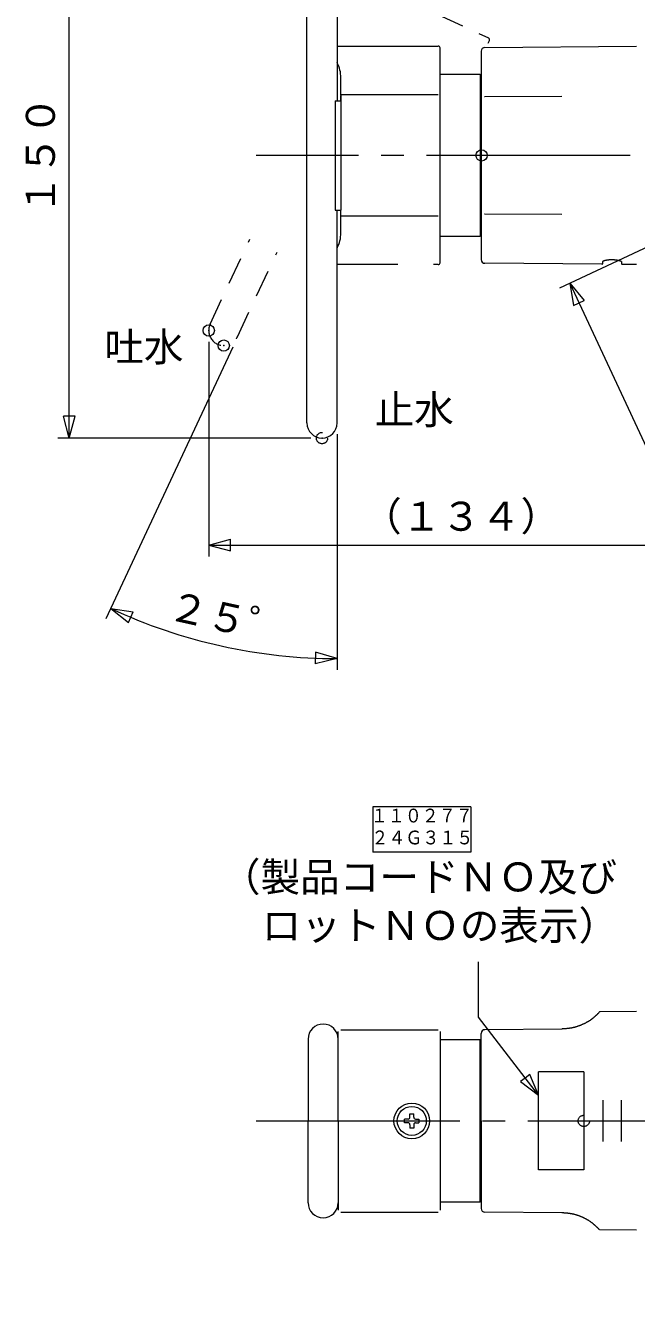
# Model space of a CAD drawing. Units: millimetres, scale not verified. Extents: x -560 to 592, y -417 to 413.
# Drawn here: x 244 to 406.1, y -131.2 to 204.8 of the extents above; entities that cross this region are included whole.
import ezdxf
from ezdxf.enums import TextEntityAlignment as Align

# ---------------------------------------------------------------- set-up
doc = ezdxf.new("R2010")
doc.units = ezdxf.units.MM
doc.header["$LTSCALE"] = 6
doc.header["$PDMODE"] = 32
doc.header["$PDSIZE"] = 3
doc.linetypes.add('USER1', pattern=[2, 1.2, -0.8])
doc.linetypes.add('USER2', pattern=[12, 9, -1, 1, -1])
for name, color, linetype, lineweight in [('0-2_2', 7, 'Continuous', 18), ('0-3_3', 7, 'USER1', 18), ('0-4_4', 7, 'Continuous', 18), ('0-5_5', 7, 'Continuous', 18)]:
    doc.layers.add(name, color=color, linetype=linetype, lineweight=lineweight)
doc.styles.add('ＭＳ ゴシック', font='')
doc.styles.get('ＭＳ ゴシック').set_extended_font_data('MS Gothic')

# ---------------------------------------------------------------- blocks, each defined once
blk = doc.blocks.new('D5')
at = {"layer": '0-3_3', "linetype": 'Continuous'}
for p, q in [((319.653, 245.287), (252.65, 245.287)), ((255.65, 245.287), (257.203, 239.491)), ((254.097, 239.491), (257.203, 239.491)), ((255.65, 95.287), (254.097, 101.082)), ((257.203, 101.082), (254.097, 101.082)), ((255.65, 95.287), (257.203, 101.082)), ((319.653, 95.287), (252.65, 95.287))]:
    blk.add_line(p, q, dxfattribs=at)
blk.add_lwpolyline([(255.65, 95.287), (255.65, 245.287), (254.097, 239.491)], dxfattribs=at)
at = {"layer": '0-3_3', "style": 'ＭＳ ゴシック'}
blk.add_text('１５０', height=7.698, rotation=90, dxfattribs=at).set_placement((254.15, 154.537), align=Align.BOTTOM_LEFT)
blk = doc.blocks.new('D10')
at = {"layer": '0-3_3', "linetype": 'Continuous'}
for p, q in [((298.967, 119.406), (265.371, 47.359)), ((326.653, 96.287), (326.653, 33.773)), ((266.639, 50.078), (271.313, 46.316)), ((266.639, 50.078), (272.568, 49.157)), ((271.313, 46.316), (272.568, 49.157)), ((320.89, 38.444), (320.827, 35.339)), ((326.653, 36.773), (320.89, 38.444)), ((326.653, 36.773), (320.827, 35.339))]:
    blk.add_line(p, q, dxfattribs=at)
blk.add_arc((326.653, 178.778), 142.005, 245, 270, dxfattribs=at)
at = {"layer": '0-3_3', "style": 'ＭＳ ゴシック'}
blk.add_text('２５゜', height=7.698, rotation=347.5, dxfattribs=at).set_placement((280.865, 45.013), align=Align.BOTTOM_LEFT)
blk = doc.blocks.new('D23')
at = {"layer": '0-3_3', "linetype": 'Continuous'}
for p, q in [((426.453, 134.787), (426.453, 63.877)), ((292.61, 120.816), (292.61, 63.877)), ((292.61, 66.877), (298.405, 68.43)), ((298.405, 65.324), (298.405, 68.43)), ((420.657, 68.43), (420.657, 65.324)), ((292.61, 66.877), (298.405, 65.324)), ((426.453, 66.877), (420.657, 65.324))]:
    blk.add_line(p, q, dxfattribs=at)
blk.add_lwpolyline([(292.61, 66.877), (426.453, 66.877), (420.657, 68.43)], dxfattribs=at)
blk = doc.blocks.new('D28')
at = {"layer": '0-3_3', "linetype": 'Continuous'}
for p, q in [((446.282, 163.391), (385.601, 135.095)), ((388.32, 136.363), (389.362, 130.454)), ((388.32, 136.363), (392.176, 131.767)), ((389.362, 130.454), (392.176, 131.767)), ((550.495, -134.344), (518.253, -149.379)), ((519.93, -142.202), (517.115, -143.514)), ((520.972, -148.111), (517.115, -143.514))]:
    blk.add_line(p, q, dxfattribs=at)
blk.add_lwpolyline([(388.32, 136.363), (520.972, -148.111), (519.93, -142.202)], dxfattribs=at)

msp = doc.modelspace()

# ---------------------------------------------------------------- linework, layer by layer
at = {"layer": '0-2_2'}
for p, q in [((318.653, 99.287), (318.653, 241.287)), ((326.653, 241.287), (326.653, 184.787)), ((326.653, 199.287), (353.453, 199.287)), ((353.953, 186.116), (353.953, 198.787)), ((365.844, 198.927), (406.061, 199.278)), ((364.853, 197.927), (364.853, 185.475)), ((353.953, 191.787), (364.553, 191.787)), ((364.553, 191.787), (364.853, 191.487)), ((364.553, 191.787), (364.553, 154.457)), ((327.653, 186.317), (327.653, 190.846)), ((327.653, 184.787), (327.653, 186.207)), ((327.653, 186.116), (327.653, 155.787)), ((353.953, 154.458), (353.953, 186.116)), ((364.853, 185.475), (364.853, 155.098)), ((365.844, 185.827), (365.72, 185.776)), ((386.253, 185.881), (365.844, 185.827)), ((326.117, 184.787), (327.653, 184.787)), ((326.653, 99.287), (326.653, 155.787)), ((327.653, 154.367), (327.653, 155.787)), ((364.853, 155.098), (364.853, 142.646)), ((365.72, 154.797), (365.844, 154.746)), ((365.844, 154.746), (386.253, 154.693)), ((327.653, 149.727), (327.653, 154.256)), ((353.953, 141.787), (353.953, 154.458)), ((364.553, 154.457), (364.553, 148.787)), ((364.553, 148.787), (353.953, 148.787)), ((364.853, 149.087), (364.553, 148.787)), ((342.724, 141.287), (326.653, 141.287)), ((353.453, 141.287), (352.182, 141.287)), ((396.851, 141.376), (365.844, 141.646)), ((397.053, 141.576), (397.053, 142.124)), ((402.053, 142.087), (402.053, 141.529)), ((406.061, 141.295), (402.251, 141.329)), ((326.953, -65.693), (326.953, -62.193)), ((327.653, -61.693), (353.453, -61.693)), ((353.953, -62.193), (353.953, -109.593)), ((364.853, -85.893), (364.853, -62.684)), ((386.253, -61.506), (365.844, -61.684)), ((318.953, -64.193), (318.953, -85.893)), ((326.953, -85.893), (326.953, -65.693)), ((364.553, -64.393), (353.953, -64.393)), ((364.853, -64.693), (364.553, -64.393)), ((364.553, -100.442), (364.553, -64.393)), ((397.053, -80.393), (397.053, -91.393)), ((402.053, -91.393), (402.053, -80.393)), ((318.953, -107.593), (318.953, -85.893)), ((326.953, -85.893), (326.953, -106.093)), ((364.853, -85.893), (364.853, -109.101)), ((364.553, -107.393), (364.553, -100.442)), ((326.953, -106.093), (326.953, -109.593)), ((353.953, -107.393), (364.553, -107.393)), ((364.553, -107.393), (364.853, -107.093)), ((327.653, -110.093), (353.453, -110.093)), ((386.253, -110.279), (365.844, -110.101))]:
    msp.add_line(p, q, dxfattribs=at)
for points in [[(353.453, 186.317), (327.653, 186.317), (327.653, 186.207)], [(326.117, 184.787), (326.117, 155.787), (327.653, 155.787)], [(327.653, 154.367), (327.653, 154.256), (353.453, 154.256)], [(397.744, 142.373), (397.72, 142.367), (397.697, 142.362), (397.673, 142.356), (397.65, 142.35), (397.626, 142.344), (397.603, 142.338), (397.581, 142.332), (397.559, 142.326), (397.537, 142.32), (397.516, 142.314), (397.494, 142.307), (397.472, 142.301), (397.452, 142.295), (397.432, 142.289), (397.412, 142.282), (397.392, 142.276), (397.372, 142.269), (397.352, 142.263), (397.334, 142.256), (397.316, 142.25), (397.298, 142.244), (397.281, 142.237), (397.263, 142.23), (397.245, 142.223), (397.227, 142.216), (397.209, 142.208), (397.19, 142.2), (397.172, 142.192), (397.154, 142.183), (397.139, 142.176), (397.124, 142.168), (397.11, 142.16), (397.095, 142.151), (397.081, 142.143), (397.071, 142.137), (397.062, 142.131), (397.053, 142.124)], [(398.708, 142.523), (398.687, 142.521), (398.626, 142.515), (398.605, 142.513), (398.585, 142.511), (398.564, 142.509), (398.544, 142.507), (398.524, 142.505), (398.505, 142.503), (398.445, 142.496), (398.425, 142.493), (398.405, 142.491), (398.385, 142.488), (398.366, 142.486), (398.347, 142.483), (398.328, 142.48), (398.271, 142.472), (398.252, 142.469), (398.232, 142.467), (398.213, 142.464), (398.195, 142.461), (398.177, 142.458), (398.158, 142.455), (398.104, 142.446), (398.085, 142.443), (398.067, 142.439), (398.049, 142.436), (398.031, 142.433), (398.014, 142.43), (397.997, 142.426), (397.944, 142.416), (397.927, 142.413), (397.91, 142.409), (397.892, 142.406), (397.867, 142.401), (397.843, 142.395), (397.818, 142.39), (397.793, 142.384), (397.768, 142.379), (397.744, 142.373)], [(399.72, 142.552), (399.704, 142.553), (399.687, 142.553), (399.671, 142.553), (399.622, 142.554), (399.573, 142.555), (399.556, 142.555), (399.54, 142.555), (399.523, 142.556), (399.507, 142.556), (399.491, 142.556), (399.474, 142.556), (399.425, 142.556), (399.376, 142.555), (399.36, 142.555), (399.343, 142.555), (399.327, 142.555), (399.305, 142.554), (399.283, 142.554), (399.262, 142.553), (399.197, 142.552), (399.175, 142.551), (399.153, 142.55), (399.132, 142.549), (399.11, 142.549), (399.089, 142.548), (399.067, 142.547), (399.003, 142.544), (398.981, 142.542), (398.96, 142.541), (398.939, 142.54), (398.918, 142.539), (398.896, 142.537), (398.875, 142.536), (398.812, 142.531), (398.791, 142.53), (398.77, 142.528), (398.749, 142.526), (398.729, 142.525), (398.708, 142.523)], [(400.652, 142.476), (400.637, 142.478), (400.622, 142.48), (400.577, 142.486), (400.531, 142.492), (400.516, 142.494), (400.501, 142.495), (400.486, 142.497), (400.471, 142.499), (400.455, 142.501), (400.44, 142.503), (400.393, 142.508), (400.347, 142.512), (400.331, 142.514), (400.315, 142.516), (400.3, 142.517), (400.284, 142.518), (400.268, 142.52), (400.252, 142.521), (400.205, 142.525), (400.157, 142.529), (400.141, 142.531), (400.125, 142.532), (400.109, 142.533), (400.093, 142.534), (400.077, 142.535), (400.061, 142.536), (400.013, 142.539), (399.964, 142.542), (399.948, 142.543), (399.932, 142.544), (399.916, 142.545), (399.899, 142.545), (399.883, 142.546), (399.867, 142.547), (399.818, 142.549), (399.769, 142.551), (399.753, 142.551), (399.736, 142.552), (399.72, 142.552)], [(401.456, 142.314), (401.44, 142.318), (401.425, 142.322), (401.409, 142.327), (401.362, 142.339), (401.346, 142.343), (401.331, 142.347), (401.315, 142.351), (401.298, 142.355), (401.282, 142.359), (401.265, 142.363), (401.215, 142.374), (401.199, 142.378), (401.182, 142.382), (401.165, 142.386), (401.152, 142.388), (401.139, 142.391), (401.126, 142.394), (401.086, 142.402), (401.047, 142.41), (401.034, 142.413), (401.021, 142.415), (401.007, 142.418), (400.993, 142.42), (400.98, 142.423), (400.966, 142.426), (400.924, 142.433), (400.883, 142.44), (400.869, 142.443), (400.855, 142.445), (400.841, 142.447), (400.826, 142.45), (400.812, 142.452), (400.797, 142.454), (400.754, 142.461), (400.71, 142.468), (400.696, 142.47), (400.681, 142.472), (400.667, 142.474), (400.652, 142.476)], [(402.053, 142.087), (402.045, 142.092), (402.037, 142.096), (402.029, 142.101), (402.021, 142.106), (402.013, 142.11), (401.999, 142.117), (401.985, 142.125), (401.97, 142.132), (401.956, 142.139), (401.942, 142.145), (401.927, 142.152), (401.916, 142.157), (401.905, 142.162), (401.894, 142.167), (401.86, 142.18), (401.849, 142.185), (401.838, 142.189), (401.826, 142.194), (401.814, 142.199), (401.801, 142.203), (401.789, 142.208), (401.751, 142.222), (401.738, 142.226), (401.725, 142.231), (401.713, 142.235), (401.699, 142.24), (401.685, 142.244), (401.671, 142.249), (401.63, 142.262), (401.616, 142.267), (401.603, 142.271), (401.589, 142.275), (401.574, 142.28), (401.559, 142.284), (401.545, 142.289), (401.5, 142.301), (401.486, 142.306), (401.471, 142.31), (401.456, 142.314)], [(406.061, -56.901), (396.236, -56.987), (396.206, -57.018), (396.175, -57.048), (396.145, -57.079), (396.054, -57.17), (396.024, -57.201), (395.993, -57.231), (395.963, -57.261), (395.926, -57.299), (395.889, -57.336), (395.851, -57.373), (395.739, -57.484), (395.701, -57.521), (395.664, -57.558), (395.626, -57.595), (395.589, -57.632), (395.551, -57.669), (395.513, -57.705), (395.399, -57.815), (395.361, -57.851), (395.323, -57.887), (395.285, -57.924), (395.246, -57.96), (395.208, -57.995), (395.17, -58.031), (395.053, -58.138), (395.015, -58.173), (394.976, -58.208), (394.936, -58.243), (394.897, -58.278), (394.858, -58.313), (394.818, -58.348), (394.699, -58.45), (394.659, -58.484), (394.619, -58.518), (394.579, -58.552), (394.539, -58.585), (394.498, -58.619), (394.457, -58.652)], [(392.193, -60.081), (392.146, -60.104), (392.098, -60.127), (392.051, -60.15), (391.908, -60.218), (391.86, -60.24), (391.812, -60.262), (391.764, -60.284), (391.715, -60.306), (391.667, -60.328), (391.619, -60.349), (391.474, -60.412), (391.425, -60.433), (391.376, -60.454), (391.328, -60.474), (391.279, -60.494), (391.23, -60.514), (391.181, -60.534), (391.034, -60.592), (390.985, -60.611), (390.936, -60.63), (390.886, -60.649), (390.837, -60.667), (390.787, -60.686), (390.738, -60.704), (390.589, -60.757), (390.539, -60.774), (390.489, -60.791), (390.439, -60.808), (390.389, -60.825), (390.339, -60.841), (390.289, -60.858), (390.139, -60.905), (390.089, -60.921), (390.038, -60.936), (389.988, -60.951), (389.937, -60.966), (389.887, -60.98), (389.836, -60.994), (389.684, -61.036)], [(394.457, -58.652), (394.335, -58.75), (394.293, -58.782), (394.252, -58.814), (394.21, -58.846), (394.168, -58.878), (394.126, -58.909), (394.084, -58.941), (393.957, -59.033), (393.914, -59.064), (393.872, -59.094), (393.829, -59.124), (393.785, -59.154), (393.742, -59.184), (393.699, -59.213), (393.567, -59.301), (393.523, -59.329), (393.479, -59.358), (393.435, -59.386), (393.39, -59.414), (393.346, -59.442), (393.301, -59.47), (393.166, -59.552), (393.121, -59.579), (393.076, -59.606), (393.03, -59.633), (392.985, -59.659), (392.939, -59.685), (392.893, -59.711), (392.755, -59.789), (392.709, -59.814), (392.662, -59.839), (392.616, -59.864), (392.569, -59.889), (392.523, -59.914), (392.476, -59.938), (392.335, -60.01), (392.288, -60.034), (392.241, -60.058), (392.193, -60.081)], [(387.146, -61.438), (387.094, -61.443), (387.041, -61.447), (386.884, -61.46), (386.831, -61.464), (386.778, -61.468), (386.726, -61.472), (386.647, -61.477), (386.568, -61.483), (386.489, -61.489), (386.41, -61.495), (386.332, -61.5), (386.253, -61.506)], [(389.684, -61.036), (389.633, -61.049), (389.582, -61.062), (389.532, -61.075), (389.481, -61.088), (389.43, -61.1), (389.379, -61.112), (389.225, -61.148), (389.174, -61.159), (389.123, -61.17), (389.071, -61.18), (389.02, -61.191), (388.968, -61.201), (388.917, -61.211), (388.762, -61.24), (388.711, -61.249), (388.659, -61.257), (388.607, -61.266), (388.555, -61.274), (388.504, -61.283), (388.452, -61.291), (388.296, -61.313), (388.244, -61.321), (388.192, -61.328), (388.14, -61.334), (388.088, -61.341), (388.036, -61.348), (387.984, -61.354), (387.827, -61.372), (387.775, -61.378), (387.723, -61.384), (387.67, -61.389), (387.618, -61.395), (387.566, -61.4), (387.513, -61.405), (387.356, -61.42), (387.304, -61.425), (387.251, -61.429), (387.199, -61.434), (387.146, -61.438)], [(387.146, -110.347), (387.094, -110.343), (387.041, -110.338), (386.884, -110.326), (386.831, -110.322), (386.778, -110.318), (386.726, -110.314), (386.647, -110.308), (386.568, -110.302), (386.489, -110.296), (386.41, -110.291), (386.332, -110.285), (386.253, -110.279)], [(389.684, -110.75), (389.633, -110.736), (389.582, -110.723), (389.532, -110.71), (389.481, -110.698), (389.43, -110.685), (389.379, -110.673), (389.225, -110.638), (389.174, -110.627), (389.123, -110.616), (389.071, -110.605), (389.02, -110.595), (388.968, -110.584), (388.917, -110.574), (388.762, -110.546), (388.711, -110.537), (388.659, -110.528), (388.607, -110.519), (388.555, -110.511), (388.504, -110.503), (388.452, -110.495), (388.296, -110.472), (388.244, -110.465), (388.192, -110.458), (388.14, -110.451), (388.088, -110.444), (388.036, -110.438), (387.984, -110.431), (387.827, -110.413), (387.775, -110.407), (387.723, -110.402), (387.67, -110.396), (387.618, -110.391), (387.566, -110.385), (387.513, -110.38), (387.356, -110.366), (387.304, -110.361), (387.251, -110.356), (387.199, -110.352), (387.146, -110.347)], [(392.193, -111.704), (392.146, -111.681), (392.098, -111.658), (392.051, -111.635), (391.908, -111.567), (391.86, -111.545), (391.812, -111.523), (391.764, -111.501), (391.715, -111.479), (391.667, -111.458), (391.619, -111.436), (391.474, -111.373), (391.425, -111.352), (391.376, -111.332), (391.328, -111.312), (391.279, -111.291), (391.23, -111.271), (391.181, -111.252), (391.034, -111.193), (390.985, -111.174), (390.936, -111.155), (390.886, -111.137), (390.837, -111.118), (390.787, -111.1), (390.738, -111.082), (390.589, -111.028), (390.539, -111.011), (390.489, -110.994), (390.439, -110.977), (390.389, -110.96), (390.339, -110.944), (390.289, -110.928), (390.139, -110.88), (390.089, -110.865), (390.038, -110.85), (389.988, -110.835), (389.937, -110.82), (389.887, -110.805), (389.836, -110.791), (389.684, -110.75)], [(394.457, -113.134), (394.335, -113.036), (394.293, -113.003), (394.252, -112.971), (394.21, -112.939), (394.168, -112.908), (394.126, -112.876), (394.084, -112.845), (393.957, -112.752), (393.914, -112.722), (393.872, -112.691), (393.829, -112.661), (393.785, -112.631), (393.742, -112.602), (393.699, -112.572), (393.567, -112.485), (393.523, -112.456), (393.479, -112.428), (393.435, -112.399), (393.39, -112.371), (393.346, -112.343), (393.301, -112.315), (393.166, -112.233), (393.121, -112.206), (393.076, -112.179), (393.03, -112.153), (392.985, -112.126), (392.939, -112.1), (392.893, -112.074), (392.755, -111.997), (392.709, -111.972), (392.662, -111.946), (392.616, -111.921), (392.569, -111.897), (392.523, -111.872), (392.476, -111.847), (392.335, -111.775), (392.288, -111.751), (392.241, -111.728), (392.193, -111.704)], [(406.061, -114.884), (396.236, -114.798), (396.206, -114.768), (396.175, -114.737), (396.145, -114.707), (396.054, -114.615), (396.024, -114.585), (395.993, -114.554), (395.963, -114.524), (395.926, -114.487), (395.889, -114.45), (395.851, -114.412), (395.739, -114.301), (395.701, -114.264), (395.664, -114.227), (395.626, -114.19), (395.589, -114.153), (395.551, -114.117), (395.513, -114.08), (395.399, -113.971), (395.361, -113.934), (395.323, -113.898), (395.285, -113.862), (395.246, -113.826), (395.208, -113.79), (395.17, -113.754), (395.053, -113.648), (395.015, -113.612), (394.976, -113.577), (394.936, -113.542), (394.897, -113.507), (394.858, -113.472), (394.818, -113.438), (394.699, -113.335), (394.659, -113.301), (394.619, -113.267), (394.579, -113.234), (394.539, -113.2), (394.498, -113.167), (394.457, -113.134)]]:
    msp.add_lwpolyline(points, dxfattribs=at)
msp.add_circle((346.453, -85.893), 4.729, dxfattribs=at)
for centre, radius, start, end in [((353.453, 198.787), 0.5, 0, 90), ((365.853, 197.927), 1, 90.5, 180), ((318.953, 190.846), 8.7, 0, 27.74138), ((318.953, 149.727), 8.7, 332.25862, 0), ((353.453, 141.787), 0.5, 270, 0), ((365.853, 142.646), 1, 180, 269.5), ((396.853, 141.576), 0.2, 269.5, 0), ((402.253, 141.529), 0.2, 180, 269.5), ((322.653, 99.287), 4, 180, 0), ((322.953, -64.193), 4, 90, 180), ((322.953, -64.193), 4, 0, 90), ((365.853, -62.684), 1, 90.5, 180), ((322.953, -107.593), 4, 180, 270), ((322.953, -107.593), 4, 270, 0), ((365.853, -109.101), 1, 180, 269.5)]:
    msp.add_arc(centre, radius, start, end, dxfattribs=at)
msp.add_point((364.953, 170.287), dxfattribs=at)
at = {"layer": '0-3_3', "linetype": 'USER2'}
for p, q in [((476.32, 170.287), (305.224, 170.287)), ((305.224, -85.893), (476.32, -85.893))]:
    msp.add_line(p, q, dxfattribs=at)
at = {"layer": '0-3_3'}
for p in [(322.653, 95.287), (392.053, -85.893)]:
    msp.add_point(p, dxfattribs=at)
at = {"layer": '0-4_4', "linetype": 'USER1'}
for p, q in [((342.497, 212.756), (366.786, 201.43)), ((366.706, 200.076), (367.028, 200.765)), ((292.985, 125.506), (303.479, 148.012)), ((300.235, 122.125), (310.73, 144.632))]:
    msp.add_line(p, q, dxfattribs=at)
at = {"layer": '0-4_4'}
for p, q in [((336.096, -2.551), (336.096, -14.551)), ((362.096, -2.551), (336.096, -2.551)), ((362.096, -2.551), (362.096, -14.551)), ((362.096, -14.551), (336.096, -14.551)), ((380.053, -98.893), (380.053, -72.893)), ((392.053, -72.893), (380.053, -72.893))]:
    msp.add_line(p, q, dxfattribs=at)
for points in [[(380.053, -79.099), (364.102, -58.37), (364.102, -43.659)], [(392.053, -72.893), (392.053, -98.893), (380.053, -98.893)]]:
    msp.add_lwpolyline(points, dxfattribs=at)
msp.add_lwpolyline([(376.518, -74.506), (375.288, -75.453), (380.053, -79.099), (377.749, -73.559)], close=True, dxfattribs=at)
at = {"layer": '0-4_4', "linetype": 'USER1'}
for centre, radius, start, end in [((366.575, 200.977), 0.5, 335, 65), ((296.61, 123.816), 4, 155, 335)]:
    msp.add_arc(centre, radius, start, end, dxfattribs=at)
at = {"layer": '0-4_4'}
for p in [(292.61, 123.816), (296.61, 119.816)]:
    msp.add_point(p, dxfattribs=at)
at = {"layer": '0-5_5'}
for p, q in [((345.953, -83.993), (346.953, -83.993)), ((345.953, -84.893), (345.953, -83.993)), ((346.953, -84.893), (346.953, -83.993)), ((344.553, -86.393), (344.553, -85.393)), ((345.453, -85.393), (344.553, -85.393)), ((345.453, -86.393), (344.553, -86.393)), ((345.953, -86.893), (345.953, -87.793)), ((346.953, -86.893), (346.953, -87.793)), ((347.453, -85.393), (348.353, -85.393)), ((347.453, -86.393), (348.353, -86.393)), ((348.353, -85.393), (348.353, -86.393)), ((346.953, -87.793), (345.953, -87.793))]:
    msp.add_line(p, q, dxfattribs=at)
msp.add_circle((346.453, -85.893), 3.85, dxfattribs=at)
for centre, start, end in [((345.453, -84.893), 270, 0), ((345.453, -86.893), 0, 90), ((347.453, -84.893), 180, 270), ((347.453, -86.893), 90, 180)]:
    msp.add_arc(centre, 0.5, start, end, dxfattribs=at)

# ---------------------------------------------------------------- block references
at = {"layer": '0-3_3'}
for name in ['D5', 'D28', 'D23', 'D10']:
    msp.add_blockref(name, (0, 0), dxfattribs=at)

# ---------------------------------------------------------------- texts
at = {"layer": '0-3_3', "style": 'ＭＳ ゴシック'}
for s, p in [('吐水', (264.94, 113.321)), ('止水', (336.587, 96.661)), ('（１３４）', (333.281, 68.377))]:
    msp.add_text(s, height=7.698, dxfattribs=at).set_placement(p, align=Align.BOTTOM_LEFT)
at = {"layer": '0-4_4', "style": 'ＭＳ ゴシック', "width": 0.9}
for s, p in [('１１０２７７', (335.622, -7.807)), ('２４Ｇ３１５', (335.757, -13.623))]:
    msp.add_text(s, height=3.666, dxfattribs=at).set_placement(p, align=Align.BOTTOM_LEFT)
at = {"layer": '0-4_4', "style": 'ＭＳ ゴシック'}
for s, p in [('（製品コードＮＯ及び', (295.851, -27.317)), ('\u3000ロットＮＯの表示）', (296.164, -40.194))]:
    msp.add_text(s, height=7.698, dxfattribs=at).set_placement(p, align=Align.BOTTOM_LEFT)

doc.saveas('drawing.dxf')
